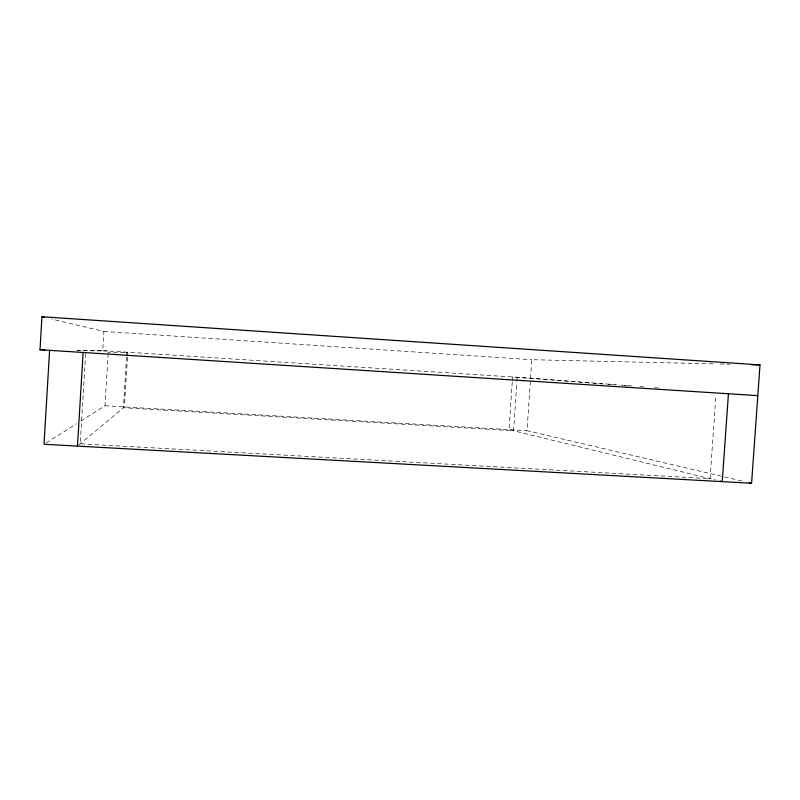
<?xml version="1.0" encoding="UTF-8"?>
<svg xmlns="http://www.w3.org/2000/svg" width="800" height="800" viewBox="0 0 800 800"><rect width="100%" height="100%" fill="white"/><g stroke="black" fill="none" stroke-linecap="round" stroke-linejoin="round"><path stroke-width="0.6" stroke-dasharray="4 3" d="M85.66 353.7L80.22 443.82L710.06 478.66L715.94 395.29M76.9 350.27L102.73 350.64L103.89 331.44L51.68 319.06M80.8 421.04L104.98 405.78L108.3 351L77.08 350.65M126.52 357.19L123.44 407.74L513.56 430.75L516.82 382.3M126.6 355.96L126.83 352.26M127.45 357.22L124.41 406.93L77.48 446.11M127.52 355.98L127.75 352.25L107.92 352.35M512.24 381.88L509.03 429.64L715.59 480.01M512.32 380.65L512.57 376.98L591.97 383.15M516.9 381.06L517.16 377.33M741.87 480.97L527.01 430.7L531.8 359.71L715.11 363.89M46.1 442.94L76.59 423.7M720.1 364L730.07 364.23M104.98 405.78L527.01 430.7M102.73 350.64L530.56 378.13L619.97 385.02M103.89 331.44L531.8 359.71M621.21 385.12L632.39 385.98M639.84 386.55L646.05 387.03M654.74 387.7L658.47 387.98M593.21 383.25L603.13 384.02M608.1 384.4L615.54 384.98M624.23 385.66L629.19 386.04"/><path stroke-width="1.2" d="M757.81 395.64L40 349.72L41.96 316.75L760 364.91L751.58 483.25L44 444.27L49.61 350.34M77.48 446.11L83.12 352.48M728.44 393.76L722.23 481.63L720.02 481.09M40 349.72L44.92 349.8M751.27 364.72L760 364.91M749.15 482.68L751.58 483.25M41.96 316.75L44.39 317.33"/></g></svg>
